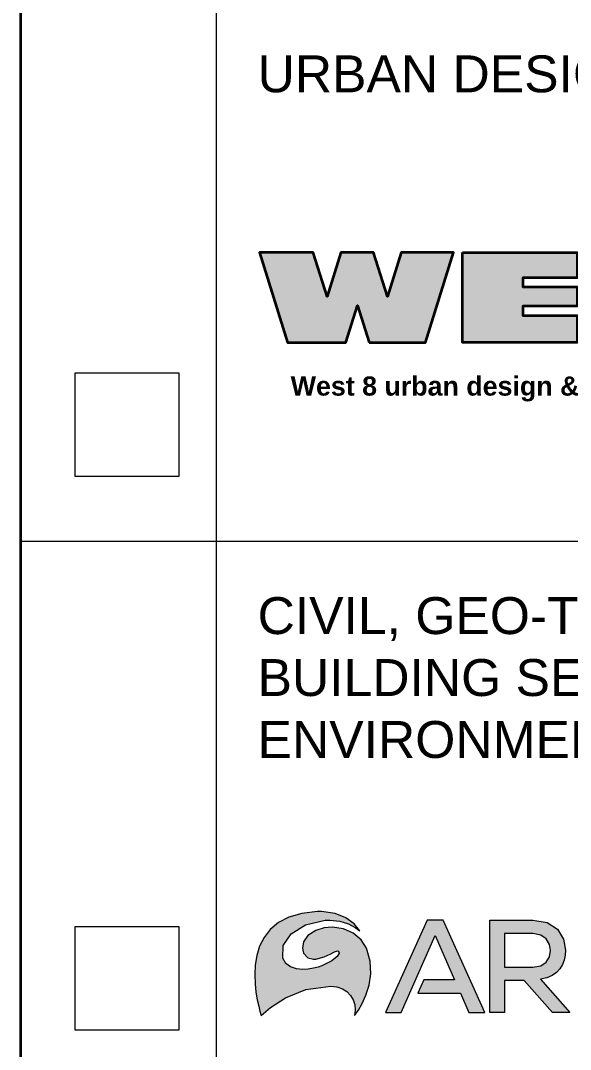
# Model space of a CAD drawing. Extents: x 0 to 840, y 0 to 594.
# Drawn here: x 732.7 to 759.5, y 226.3 to 276.5 of the extents above; entities that cross this region are included whole.
import ezdxf

# ---------------------------------------------------------------- set-up
doc = ezdxf.new("R2010")
doc.units = 0
doc.layers.get('0').update_dxf_attribs({"lineweight": 0})
doc.layers.add('00_Example', color=7, linetype='Continuous')
doc.layers.add('100-kader', color=7, linetype='Continuous')
doc.layers.add('DW-TITLE', color=7, linetype='Continuous', lineweight=0)
doc.layers.add('HCL010__', color=7, linetype='Continuous', lineweight=0)
doc.styles.add('2.5 mm. - 1op100', font='arial.ttf', dxfattribs={"height": 0.25})
doc.styles.add('Style-Arial', font='arial.ttf', dxfattribs={"width": 0.8})

# ---------------------------------------------------------------- blocks, each defined once
blk = doc.blocks.new('west8')
at = {"layer": '100-kader', "lineweight": 35}
h = blk.add_hatch(color=256, dxfattribs=at)
edge = h.paths.add_edge_path()
edge.add_ellipse((6.38, 177.42), major_axis=(0, 18.32), ratio=0.35921, start_angle=-40.7075, end_angle=220.4662)
edge.add_ellipse((16.17, 177.37), major_axis=(0, -19.48), ratio=0.404274, start_angle=-44.5416, end_angle=224.3272)
edge = h.paths.add_edge_path(flags=16)
edge.add_ellipse((6.67, 177.93), major_axis=(-0.15, -3.85), ratio=0.476388, start_angle=0, end_angle=360)
edge = h.paths.add_edge_path(flags=16)
edge.add_ellipse((14.99, 177.98), major_axis=(-0.1, -4.1), ratio=0.4969, start_angle=0, end_angle=360)
edge = h.paths.add_edge_path()
edge.add_line((8.38, 117.87), (2.43, 117.87))
edge.add_arc((38.49, 103.8), 38.71, 158.6759, 180.024)
edge.add_arc((28.32, 101.03), 28.68, 174.4933, 202.3571)
edge.add_arc((7.37, 92.26), 5.96, 200.9912, 345.1431)
edge.add_arc((-24.23, 99.93), 38.47, 346.1657, 359.2595)
edge.add_arc((15.69, 99.04), 1.5, 6.9706, 165.1373, ccw=False)
edge.add_arc((-7.74, 97.1), 25.01, 334.6822, 364.8857, ccw=False)
edge.add_line((14.87, 86.4), (21.45, 86.4))
edge.add_arc((-14.35, 101.13), 38.71, 337.6345, 360.024)
edge.add_arc((-7.83, 103.81), 32.3, 355.2667, 383.7739)
edge.add_arc((16.83, 113.81), 5.76, 391.6293, 517.4303)
edge.add_arc((47.96, 105.03), 38.07, 163.2172, 179.2941)
edge.add_arc((8.45, 105.88), 1.5, 186.9706, 345.1373, ccw=False)
edge.add_arc((51.45, 106.69), 44.5, 165.4493, 181.2752, ccw=False)
h.paths.add_polyline_path([(0, 148.86), (7.37, 148.86), (7.37, 142.06), (23.82, 142.06), (23.82, 126.68), (7.37, 126.68), (7.37, 119.89), (0, 119.89)])
h.paths.add_polyline_path([(0, 53.72), (0, 84.02), (6.66, 84.02), (6.66, 69.65), (9.08, 69.65), (9.08, 84.02), (14.2, 84.02), (14.2, 69.65), (16.63, 69.65), (16.63, 84.02), (23.82, 84.02), (23.82, 53.72)])
h.paths.add_polyline_path([(23.82, 28.99), (23.82, 43.91), (0, 51.37), (0, 37.49), (11.64, 33.85), (0, 30.2), (0, 21.54), (11.64, 17.9), (0, 14.25), (0, 0), (23.82, 7.46), (23.82, 22.85), (14, 25.92)])
for points in [[(0, 148.86), (7.37, 148.86), (7.37, 142.06), (23.82, 142.06), (23.82, 126.68), (7.37, 126.68), (7.37, 119.89), (0, 119.89)], [(0, 53.72), (0, 84.02), (6.66, 84.02), (6.66, 69.65), (9.08, 69.65), (9.08, 84.02), (14.2, 84.02), (14.2, 69.65), (16.63, 69.65), (16.63, 84.02), (23.82, 84.02), (23.82, 53.72)], [(23.82, 28.99), (23.82, 43.91), (0, 51.37), (0, 37.49), (11.64, 33.85), (0, 30.2), (0, 21.54), (11.64, 17.9), (0, 14.25), (0, 0), (23.82, 7.46), (23.82, 22.85), (14, 25.92)]]:
    blk.add_lwpolyline(points, close=True, dxfattribs=at)
blk.add_lwpolyline([(8.38, 117.87), (2.43, 117.87, 0.093419), (-0.22, 103.78, 0.122182), (1.8, 90.12, 0.727556), (13.13, 90.73, 0.057195), (14.24, 99.43, -0.825559), (17.18, 99.23, -0.132556), (14.87, 86.4), (21.45, 86.4, 0.098004), (24.36, 101.15, 0.125032), (21.73, 116.83, 0.611607), (11.51, 116.02, 0.070264), (9.89, 105.5, -0.825559), (6.96, 105.7, -0.069163)], format="xyb", close=True, dxfattribs=at)
blk = doc.blocks.new('West 8')
at = {"color": 253, "xscale": 0.4507823542711147, "yscale": 0.4507823542711147, "zscale": 0.4507823542711147, "rotation": 270}
blk.add_blockref('west8', (1.48, 29.84), dxfattribs=at)
at = {"insert": (5.21, 15.06), "char_height": 2.2862, "width": 246.1031, "attachment_point": 1, "style": '2.5 mm. - 1op100'}
blk.add_mtext('{\\fArial|b1|i0|c0|p34;West 8 urban design & landscape architecture b.v}. ', dxfattribs=at)
blk = doc.blocks.new('logo_arcadis')
at = {"layer": 'HCL010__'}
for points in [[(0, 0), (-0.002659, 0.008029), (-0.00944, 0.030653), (-0.018718, 0.065864), (-0.028754, 0.111653), (-0.037924, 0.165907), (-0.044488, 0.226671), (-0.046875, 0.291829), (-0.043295, 0.359375), (-0.032118, 0.427246), (-0.011664, 0.493385), (0.019694, 0.555825), (0.063693, 0.612465), (0.122071, 0.661245), (0.196343, 0.700145), (0.288357, 0.727105), (0.399685, 0.740125), (0.419922, 0.740235), (0.427897, 0.740015), (0.525009, 0.727375), (0.602489, 0.696565), (0.661079, 0.653045), (0.701549, 0.602055), (0.667159, 0.627165), (0.619469, 0.652285), (0.559299, 0.671655), (0.487469, 0.679365), (0.453449, 0.678005), (0.315375, 0.645505), (0.212673, 0.580895), (0.155111, 0.497725), (0.152615, 0.40945), (0.174696, 0.370823), (0.208225, 0.346028), (0.249403, 0.332899), (0.29465, 0.328993), (0.333876, 0.331325), (0.370985, 0.337347), (0.4037, 0.345541), (0.429687, 0.354384), (0.501089, 0.389485), (0.539819, 0.420193), (0.553439, 0.443847), (0.549429, 0.457628), (0.541019, 0.460449), (0.520999, 0.45345), (0.491099, 0.436903), (0.447646, 0.417589), (0.387044, 0.402235), (0.371907, 0.401042), (0.330023, 0.411729), (0.300185, 0.443902), (0.292535, 0.480355), (0.301378, 0.525175), (0.331326, 0.569715), (0.387044, 0.605415), (0.44656, 0.623265), (0.504609, 0.628905), (0.584639, 0.617675), (0.654509, 0.586585), (0.710069, 0.539495), (0.747289, 0.480305), (0.774199, 0.386285), (0.778919, 0.297417), (0.767149, 0.215984), (0.744679, 0.144314), (0.717179, 0.084635), (0.690479, 0.039225), (0.670189, 0.010254), (0.662219, 0.000109), (0.668019, 0.038954), (0.665089, 0.076606), (0.653859, 0.111871), (0.634979, 0.143446), (0.609049, 0.170139), (0.576609, 0.190756), (0.538299, 0.204048), (0.493819, 0.208713), (0.316948, 0.184299), (0.172472, 0.127007), (0.065158, 0.058377)], [(0.883359, 0.020834), (1.179039, 0.679955), (1.293889, 0.679955), (1.589509, 0.020834), (1.477369, 0.020834), (1.416499, 0.159288), (1.114099, 0.159288), (1.156359, 0.255317), (1.374289, 0.255317), (1.236439, 0.568845), (0.995439, 0.020834)]]:
    blk.add_hatch(color=7, dxfattribs=at).paths.add_polyline_path(points)
h = blk.add_hatch(color=7, dxfattribs=at)
h.paths.add_polyline_path([(1.625759, 0.020888), (1.625759, 0.679955), (1.932719, 0.679955), (2.033359, 0.661945), (2.106179, 0.613825), (2.150329, 0.544925), (2.165259, 0.464356), (2.162869, 0.429307), (2.155539, 0.395236), (2.142899, 0.36301), (2.124509, 0.333496), (2.100039, 0.307509), (2.069119, 0.285861), (2.031359, 0.269477), (1.986389, 0.25906), (2.194779, 0.020888), (2.071119, 0.020888), (1.870549, 0.248697), (1.731239, 0.248697), (1.731239, 0.020888)])
h.paths.add_polyline_path([(1.731239, 0.344781), (1.731239, 0.583925), (1.932719, 0.583925), (1.988819, 0.573295), (2.027779, 0.545465), (2.050509, 0.506455), (2.057939, 0.462457), (2.050509, 0.417914), (2.027669, 0.380371), (1.988389, 0.354438), (1.931749, 0.344781)], flags=16)
at = {"layer": 'HCL010__', "color": 7}
for p, q in [((0.399685, 0.740125), (0.288357, 0.727105)), ((0.399685, 0.740125), (0.288357, 0.727105)), ((0.419922, 0.740235), (0.399685, 0.740125)), ((0.419922, 0.740235), (0.399685, 0.740125)), ((0.399685, 0.740125), (0.399685, 0.740125)), ((0.399685, 0.740125), (0.399685, 0.740125)), ((0.427897, 0.740015), (0.419922, 0.740235)), ((0.427897, 0.740015), (0.419922, 0.740235)), ((0.525009, 0.727375), (0.427897, 0.740015)), ((0.525009, 0.727375), (0.427897, 0.740015)), ((0.122071, 0.661245), (0.063693, 0.612465)), ((0.122071, 0.661245), (0.063693, 0.612465)), ((0.196343, 0.700145), (0.122071, 0.661245)), ((0.196343, 0.700145), (0.122071, 0.661245)), ((0.288357, 0.727105), (0.196343, 0.700145)), ((0.288357, 0.727105), (0.196343, 0.700145)), ((0.315375, 0.645505), (0.453449, 0.678005)), ((0.315375, 0.645505), (0.453449, 0.678005)), ((0.453449, 0.678005), (0.487469, 0.679365)), ((0.453449, 0.678005), (0.487469, 0.679365)), ((0.487469, 0.679365), (0.559299, 0.671655)), ((0.487469, 0.679365), (0.559299, 0.671655)), ((0.602489, 0.696565), (0.525009, 0.727375)), ((0.602489, 0.696565), (0.525009, 0.727375)), ((0.559299, 0.671655), (0.619469, 0.652285)), ((0.559299, 0.671655), (0.619469, 0.652285)), ((0.661079, 0.653045), (0.602489, 0.696565)), ((0.661079, 0.653045), (0.602489, 0.696565)), ((1.179039, 0.679955), (0.883359, 0.020834)), ((1.293889, 0.679955), (1.179039, 0.679955)), ((1.589509, 0.020834), (1.293889, 0.679955)), ((1.625759, 0.020888), (1.625759, 0.679955)), ((1.625759, 0.679955), (1.932719, 0.679955)), ((1.932719, 0.679955), (2.033359, 0.661945)), ((2.033359, 0.661945), (2.106179, 0.613825)), ((0.063693, 0.612465), (0.019694, 0.555825)), ((0.063693, 0.612465), (0.019694, 0.555825)), ((0.212673, 0.580895), (0.315375, 0.645505)), ((0.212673, 0.580895), (0.315375, 0.645505)), ((0.387044, 0.605415), (0.331326, 0.569715)), ((0.387044, 0.605415), (0.331326, 0.569715)), ((0.44656, 0.623265), (0.387044, 0.605415)), ((0.44656, 0.623265), (0.387044, 0.605415)), ((0.504609, 0.628905), (0.44656, 0.623265)), ((0.504609, 0.628905), (0.44656, 0.623265)), ((0.584639, 0.617675), (0.504609, 0.628905)), ((0.584639, 0.617675), (0.504609, 0.628905)), ((0.654509, 0.586585), (0.584639, 0.617675)), ((0.654509, 0.586585), (0.584639, 0.617675)), ((0.619469, 0.652285), (0.667159, 0.627165)), ((0.619469, 0.652285), (0.667159, 0.627165)), ((0.710069, 0.539495), (0.654509, 0.586585)), ((0.710069, 0.539495), (0.654509, 0.586585)), ((0.701549, 0.602055), (0.661079, 0.653045)), ((0.701549, 0.602055), (0.661079, 0.653045)), ((0.667159, 0.627165), (0.701549, 0.602055)), ((0.667159, 0.627165), (0.701549, 0.602055)), ((2.106179, 0.613825), (2.150329, 0.544925)), ((0.019694, 0.555825), (-0.011664, 0.493385)), ((0.019694, 0.555825), (-0.011664, 0.493385)), ((0.155111, 0.497725), (0.212673, 0.580895)), ((0.155111, 0.497725), (0.212673, 0.580895)), ((0.301378, 0.525175), (0.292535, 0.480355)), ((0.301378, 0.525175), (0.292535, 0.480355)), ((0.331326, 0.569715), (0.301378, 0.525175)), ((0.331326, 0.569715), (0.301378, 0.525175)), ((0.747289, 0.480305), (0.710069, 0.539495)), ((0.747289, 0.480305), (0.710069, 0.539495)), ((0.995439, 0.020834), (1.236439, 0.568845)), ((1.236439, 0.568845), (1.374289, 0.255317)), ((1.731239, 0.583925), (1.731239, 0.344781)), ((1.932719, 0.583925), (1.731239, 0.583925)), ((1.731239, 0.583925), (1.731239, 0.583925)), ((1.988819, 0.573295), (1.932719, 0.583925)), ((2.027779, 0.545465), (1.988819, 0.573295)), ((2.050509, 0.506455), (2.027779, 0.545465)), ((2.150329, 0.544925), (2.165259, 0.464356)), ((-0.011664, 0.493385), (-0.032118, 0.427246)), ((-0.011664, 0.493385), (-0.032118, 0.427246)), ((0.152615, 0.40945), (0.155111, 0.497725)), ((0.152615, 0.40945), (0.155111, 0.497725)), ((0.292535, 0.480355), (0.300185, 0.443902)), ((0.292535, 0.480355), (0.300185, 0.443902)), ((0.300185, 0.443902), (0.330023, 0.411729)), ((0.300185, 0.443902), (0.330023, 0.411729)), ((0.491099, 0.436903), (0.520999, 0.45345)), ((0.491099, 0.436903), (0.520999, 0.45345)), ((0.520999, 0.45345), (0.541019, 0.460449)), ((0.520999, 0.45345), (0.541019, 0.460449)), ((0.553439, 0.443847), (0.539819, 0.420193)), ((0.553439, 0.443847), (0.539819, 0.420193)), ((0.541019, 0.460449), (0.549429, 0.457628)), ((0.541019, 0.460449), (0.549429, 0.457628)), ((0.549429, 0.457628), (0.553439, 0.443847)), ((0.549429, 0.457628), (0.553439, 0.443847)), ((0.774199, 0.386285), (0.747289, 0.480305)), ((0.774199, 0.386285), (0.747289, 0.480305)), ((2.057939, 0.462457), (2.050509, 0.506455)), ((2.050509, 0.417914), (2.057939, 0.462457)), ((2.165259, 0.464356), (2.162869, 0.429307)), ((-0.032118, 0.427246), (-0.043295, 0.359375)), ((-0.032118, 0.427246), (-0.043295, 0.359375)), ((0.174696, 0.370823), (0.152615, 0.40945)), ((0.174696, 0.370823), (0.152615, 0.40945)), ((0.208225, 0.346028), (0.174696, 0.370823)), ((0.208225, 0.346028), (0.174696, 0.370823)), ((0.330023, 0.411729), (0.371907, 0.401042)), ((0.330023, 0.411729), (0.371907, 0.401042)), ((0.371907, 0.401042), (0.387044, 0.402235)), ((0.371907, 0.401042), (0.387044, 0.402235)), ((0.387044, 0.402235), (0.447646, 0.417589)), ((0.387044, 0.402235), (0.447646, 0.417589)), ((0.501089, 0.389485), (0.429687, 0.354384)), ((0.501089, 0.389485), (0.429687, 0.354384)), ((0.447646, 0.417589), (0.491099, 0.436903)), ((0.447646, 0.417589), (0.491099, 0.436903)), ((0.539819, 0.420193), (0.501089, 0.389485)), ((0.539819, 0.420193), (0.501089, 0.389485)), ((0.778919, 0.297417), (0.774199, 0.386285)), ((0.778919, 0.297417), (0.774199, 0.386285)), ((1.988389, 0.354438), (2.027669, 0.380371)), ((2.027669, 0.380371), (2.050509, 0.417914)), ((2.155539, 0.395236), (2.142899, 0.36301)), ((2.162869, 0.429307), (2.155539, 0.395236)), ((-0.043295, 0.359375), (-0.046875, 0.291829)), ((-0.043295, 0.359375), (-0.046875, 0.291829)), ((0.249403, 0.332899), (0.208225, 0.346028)), ((0.249403, 0.332899), (0.208225, 0.346028)), ((0.29465, 0.328993), (0.249403, 0.332899)), ((0.29465, 0.328993), (0.249403, 0.332899)), ((0.333876, 0.331325), (0.29465, 0.328993)), ((0.333876, 0.331325), (0.29465, 0.328993)), ((0.370985, 0.337347), (0.333876, 0.331325)), ((0.370985, 0.337347), (0.333876, 0.331325)), ((0.4037, 0.345541), (0.370985, 0.337347)), ((0.4037, 0.345541), (0.370985, 0.337347)), ((0.429687, 0.354384), (0.4037, 0.345541)), ((0.429687, 0.354384), (0.4037, 0.345541)), ((0.767149, 0.215984), (0.778919, 0.297417)), ((0.767149, 0.215984), (0.778919, 0.297417)), ((1.731239, 0.344781), (1.931749, 0.344781)), ((1.931749, 0.344781), (1.988389, 0.354438)), ((2.100039, 0.307509), (2.069119, 0.285861)), ((2.124509, 0.333496), (2.100039, 0.307509)), ((2.142899, 0.36301), (2.124509, 0.333496)), ((-0.046875, 0.291829), (-0.044488, 0.226671)), ((-0.046875, 0.291829), (-0.044488, 0.226671)), ((-0.044488, 0.226671), (-0.037924, 0.165907)), ((-0.044488, 0.226671), (-0.037924, 0.165907)), ((1.156359, 0.255317), (1.114099, 0.159288)), ((1.374289, 0.255317), (1.156359, 0.255317)), ((1.870549, 0.248697), (1.731239, 0.248697)), ((1.731239, 0.248697), (1.731239, 0.020888)), ((2.071119, 0.020888), (1.870549, 0.248697)), ((2.031359, 0.269477), (1.986389, 0.25906)), ((1.986389, 0.25906), (2.194779, 0.020888)), ((2.069119, 0.285861), (2.031359, 0.269477)), ((-0.037924, 0.165907), (-0.028754, 0.111653)), ((-0.037924, 0.165907), (-0.028754, 0.111653)), ((0.172472, 0.127007), (0.316948, 0.184299)), ((0.172472, 0.127007), (0.316948, 0.184299)), ((0.316948, 0.184299), (0.493819, 0.208713)), ((0.316948, 0.184299), (0.493819, 0.208713)), ((0.493819, 0.208713), (0.538299, 0.204048)), ((0.493819, 0.208713), (0.494679, 0.208713)), ((0.494679, 0.208713), (0.538299, 0.204048)), ((0.538299, 0.204048), (0.576609, 0.190756)), ((0.538299, 0.204048), (0.576609, 0.190756)), ((0.576609, 0.190756), (0.609049, 0.170139)), ((0.576609, 0.190756), (0.609049, 0.170139)), ((0.609049, 0.170139), (0.634979, 0.143446)), ((0.609049, 0.170139), (0.634979, 0.143446)), ((0.744679, 0.144314), (0.767149, 0.215984)), ((0.744679, 0.144314), (0.767149, 0.215984)), ((1.114099, 0.159288), (1.416499, 0.159288)), ((1.416499, 0.159288), (1.477369, 0.020834)), ((-0.028754, 0.111653), (-0.018718, 0.065864)), ((-0.028754, 0.111653), (-0.018718, 0.065864)), ((0.065158, 0.058377), (0.172472, 0.127007)), ((0.065158, 0.058377), (0.172472, 0.127007)), ((0.634979, 0.143446), (0.653859, 0.111871)), ((0.634979, 0.143446), (0.653859, 0.111871)), ((0.653859, 0.111871), (0.665089, 0.076606)), ((0.653859, 0.111871), (0.665089, 0.076606)), ((0.665089, 0.076606), (0.668019, 0.038954)), ((0.665089, 0.076606), (0.668019, 0.038954)), ((0.690479, 0.039225), (0.717179, 0.084635)), ((0.690479, 0.039225), (0.717179, 0.084635)), ((0.717179, 0.084635), (0.744679, 0.144314)), ((0.717179, 0.084635), (0.744679, 0.144314)), ((-0.018718, 0.065864), (-0.00944, 0.030653)), ((-0.018718, 0.065864), (-0.00944, 0.030653)), ((-0.00944, 0.030653), (-0.002659, 0.008029)), ((-0.00944, 0.030653), (-0.002659, 0.008029)), ((-0.002659, 0.008029), (0, 0)), ((-0.002659, 0.008029), (0, 0)), ((0, 0), (0.065158, 0.058377)), ((0, 0), (0.065158, 0.058377)), ((0.668019, 0.038954), (0.662219, 0.000109)), ((0.668019, 0.038954), (0.662219, 0.000109)), ((0.662219, 0.000109), (0.670189, 0.010254)), ((0.662219, 0.000109), (0.670189, 0.010254)), ((0.670189, 0.010254), (0.690479, 0.039225)), ((0.670189, 0.010254), (0.690479, 0.039225)), ((0.883359, 0.020834), (0.995439, 0.020834)), ((1.477369, 0.020834), (1.589509, 0.020834)), ((1.589509, 0.020834), (1.589509, 0.020834)), ((1.731239, 0.020888), (1.625759, 0.020888)), ((2.194779, 0.020888), (2.071119, 0.020888)), ((2.194779, 0.020888), (2.194779, 0.020888))]:
    blk.add_line(p, q, dxfattribs=at)

msp = doc.modelspace()

# ---------------------------------------------------------------- linework, layer by layer
for p, q in [((735.395, 254.213), (735.395, 259.269)), ((735.395, 227.213), (735.395, 232.269))]:
    msp.add_line(p, q)
at = {"layer": 'DW-TITLE', "lineweight": 35}
msp.add_line((732.73, 586.937), (732.73, 7.063), dxfattribs=at)
at = {"layer": 'DW-TITLE'}
for p, q in [((742.268, 305.063), (742.268, 184.063)), ((735.395, 259.269), (740.451, 259.269)), ((740.451, 259.269), (740.451, 254.213)), ((740.451, 254.213), (735.395, 254.213)), ((732.73, 251.063), (832.73, 251.063)), ((735.395, 232.269), (740.451, 232.269)), ((740.451, 232.269), (740.451, 227.213)), ((740.451, 227.213), (735.395, 227.213))]:
    msp.add_line(p, q, dxfattribs=at)

# ---------------------------------------------------------------- block references
at = {"xscale": 0.4087968749999999, "yscale": 0.4087968749999999, "zscale": 0.4087968749999999}
msp.add_blockref('West 8', (743.766, 252.943), dxfattribs=at)
at = {"layer": 'HCL010__', "xscale": 6.85096238508733, "yscale": 6.85096238508733, "zscale": 6.85096238508733}
msp.add_blockref('logo_arcadis', (744.463, 227.931), dxfattribs=at)

# ---------------------------------------------------------------- texts
at = {"layer": '00_Example', "char_height": 1.8, "width": 98, "attachment_point": 1, "line_spacing_factor": 1.00667, "style": 'Style-Arial'}
for s, insert in [('{\\fSwis721 BT|b0|i0|c0|p34;\\W1;URBAN DESIGN & LANDSCAPE ARCHITECT}', (744.282, 274.758)), ('{\\fSwis721 BT|b0|i0|c0|p34;\\W1;CIVIL, GEO-TECHNICAL, STRUCTURAL, \\PBUILDING SERVICES & \\PENVIRONMENTAL ENGINEER}', (744.282, 248.336))]:
    msp.add_mtext(s, dxfattribs=dict(at, insert=insert))

doc.saveas('drawing.dxf')
